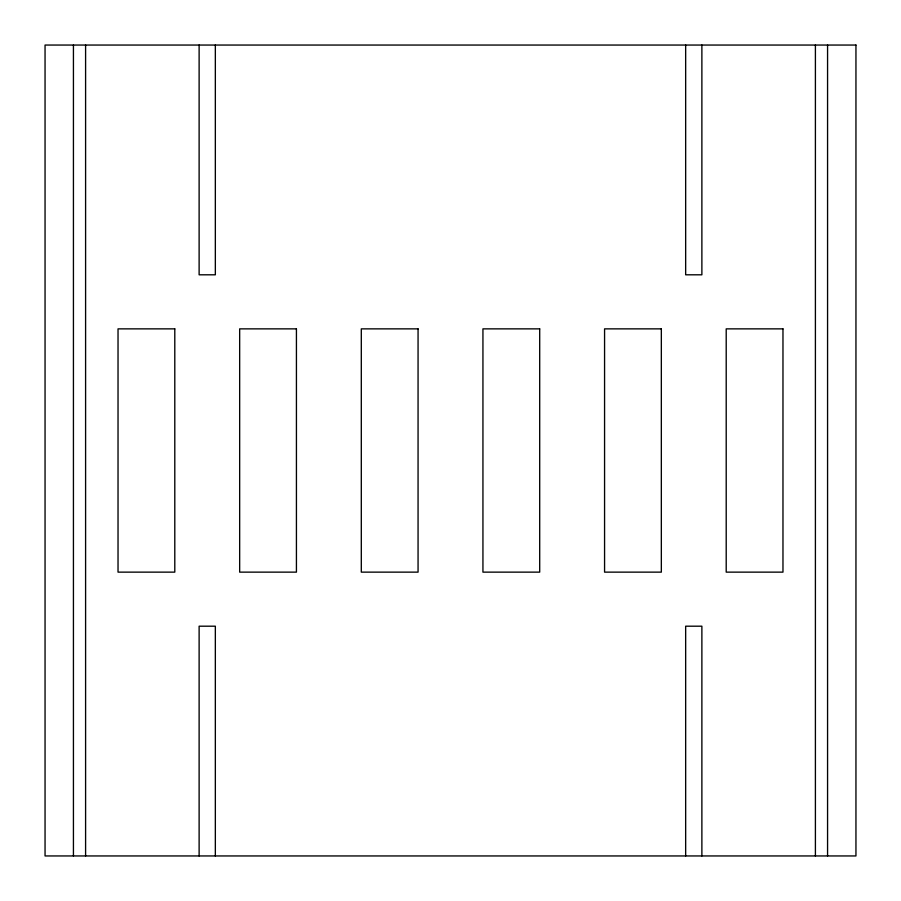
<?xml version="1.0" encoding="UTF-8"?>
<svg xmlns="http://www.w3.org/2000/svg" width="901" height="901" viewBox="0 0 901 901"><rect width="100%" height="100%" fill="white"/><g stroke="black" fill="none" stroke-linecap="round" stroke-linejoin="round"><path stroke-width="1.35" d="M827.568 45.05L827.568 855.95M815.405 45.05L815.405 855.95M701.879 45.05L701.879 274.805L685.661 274.805L685.661 45.05M701.879 855.95L701.879 626.195L685.661 626.195L685.661 855.95M215.339 45.05L215.339 274.805L199.121 274.805L199.121 45.05M215.339 855.95L215.339 626.195L199.121 626.195L199.121 855.95M85.595 45.05L85.595 855.95M73.431 45.05L73.431 855.95M855.95 45.05L45.05 45.05L45.05 855.95L855.95 855.95L855.95 45.05M174.794 328.865L118.031 328.865L118.031 572.135L174.794 572.135L174.794 328.865M296.429 328.865L239.666 328.865L239.666 572.135L296.429 572.135L296.429 328.865M418.064 328.865L361.301 328.865L361.301 572.135L418.064 572.135L418.064 328.865M539.699 328.865L482.936 328.865L482.936 572.135L539.699 572.135L539.699 328.865M661.334 328.865L604.571 328.865L604.571 572.135L661.334 572.135L661.334 328.865M782.969 328.865L726.206 328.865L726.206 572.135L782.969 572.135L782.969 328.865"/></g></svg>
